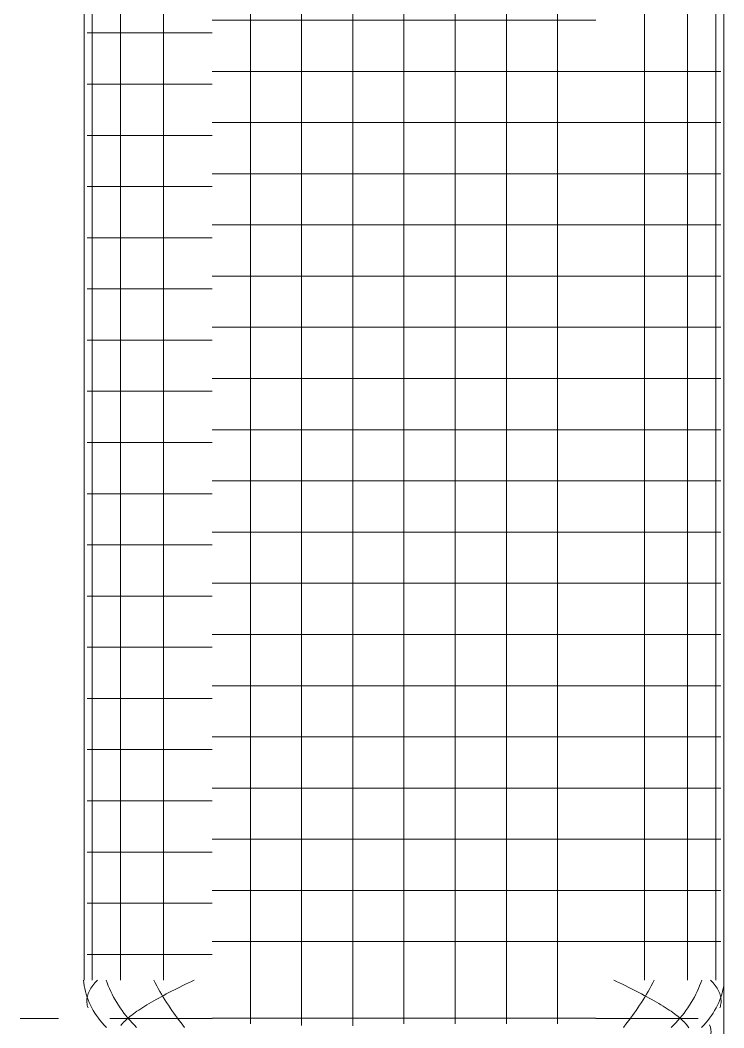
# Model space of a CAD drawing. Header units: millimetres. Extents: x 586.5 to 618.3, y 239.1 to 272.6.
# Drawn here: x 593.6465 to 593.9215, y 241.7167 to 242.1104 of the extents above; entities that cross this region are included whole.
import ezdxf

# ---------------------------------------------------------------- set-up
doc = ezdxf.new("R2010")
doc.units = ezdxf.units.MM
doc.header["$LTSCALE"] = 75
doc.layers.add('A Arquitetura LRZ', color=252, linetype='Continuous', lineweight=9)
doc.layers.add('A Mobiliário LRZ', color=253, linetype='Continuous', lineweight=9)

msp = doc.modelspace()

# ---------------------------------------------------------------- linework, layer by layer
at = {"layer": 'A Arquitetura LRZ'}
msp.add_line((593.92154, 249.2604), (593.92154, 240.1799), dxfattribs=at)
at = {"layer": 'A Mobiliário LRZ'}
for p, q in [((593.67154, 242.4854), (593.67154, 241.7354)), ((593.67467, 242.4854), (593.67467, 241.7354)), ((593.68578, 242.4854), (593.68578, 241.7354)), ((593.70253, 242.4854), (593.70253, 241.7354)), ((593.73654, 241.7354), (593.73654, 242.4854)), ((593.75654, 241.7354), (593.75654, 242.4854)), ((593.77654, 241.7354), (593.77654, 242.4854)), ((593.79654, 241.7354), (593.79654, 242.4854)), ((593.81654, 241.7354), (593.81654, 242.4854)), ((593.83654, 241.7354), (593.83654, 242.4854)), ((593.85654, 241.7354), (593.85654, 242.4854)), ((593.89056, 241.7354), (593.89056, 242.4854)), ((593.90731, 241.7354), (593.90731, 242.4854)), ((593.91842, 241.7354), (593.91842, 242.4854)), ((593.87154, 242.1104), (593.72154, 242.1104)), ((593.67268, 242.1054), (593.67774, 242.1054)), ((593.67774, 242.1054), (593.68578, 242.1054)), ((593.68578, 242.1054), (593.69625, 242.1054)), ((593.69625, 242.1054), (593.70845, 242.1054)), ((593.70845, 242.1054), (593.72154, 242.1054)), ((593.87154, 242.0904), (593.72154, 242.0904)), ((593.88464, 242.0904), (593.87154, 242.0904)), ((593.89683, 242.0904), (593.88464, 242.0904)), ((593.90731, 242.0904), (593.89683, 242.0904)), ((593.91535, 242.0904), (593.90731, 242.0904)), ((593.9204, 242.0904), (593.91535, 242.0904)), ((593.67268, 242.0854), (593.67774, 242.0854)), ((593.67774, 242.0854), (593.68578, 242.0854)), ((593.68578, 242.0854), (593.69625, 242.0854)), ((593.69625, 242.0854), (593.70845, 242.0854)), ((593.70845, 242.0854), (593.72154, 242.0854)), ((593.87154, 242.0704), (593.72154, 242.0704)), ((593.88464, 242.0704), (593.87154, 242.0704)), ((593.89683, 242.0704), (593.88464, 242.0704)), ((593.90731, 242.0704), (593.89683, 242.0704)), ((593.91535, 242.0704), (593.90731, 242.0704)), ((593.9204, 242.0704), (593.91535, 242.0704)), ((593.67268, 242.0654), (593.67774, 242.0654)), ((593.67774, 242.0654), (593.68578, 242.0654)), ((593.68578, 242.0654), (593.69625, 242.0654)), ((593.69625, 242.0654), (593.70845, 242.0654)), ((593.70845, 242.0654), (593.72154, 242.0654)), ((593.87154, 242.0504), (593.72154, 242.0504)), ((593.88464, 242.0504), (593.87154, 242.0504)), ((593.89683, 242.0504), (593.88464, 242.0504)), ((593.90731, 242.0504), (593.89683, 242.0504)), ((593.91535, 242.0504), (593.90731, 242.0504)), ((593.9204, 242.0504), (593.91535, 242.0504)), ((593.67268, 242.0454), (593.67774, 242.0454)), ((593.67774, 242.0454), (593.68578, 242.0454)), ((593.68578, 242.0454), (593.69625, 242.0454)), ((593.69625, 242.0454), (593.70845, 242.0454)), ((593.70845, 242.0454), (593.72154, 242.0454)), ((593.87154, 242.0304), (593.72154, 242.0304)), ((593.88464, 242.0304), (593.87154, 242.0304)), ((593.89683, 242.0304), (593.88464, 242.0304)), ((593.90731, 242.0304), (593.89683, 242.0304)), ((593.91535, 242.0304), (593.90731, 242.0304)), ((593.9204, 242.0304), (593.91535, 242.0304)), ((593.67268, 242.0254), (593.67774, 242.0254)), ((593.67774, 242.0254), (593.68578, 242.0254)), ((593.68578, 242.0254), (593.69625, 242.0254)), ((593.69625, 242.0254), (593.70845, 242.0254)), ((593.70845, 242.0254), (593.72154, 242.0254)), ((593.87154, 242.0104), (593.72154, 242.0104)), ((593.88464, 242.0104), (593.87154, 242.0104)), ((593.89683, 242.0104), (593.88464, 242.0104)), ((593.90731, 242.0104), (593.89683, 242.0104)), ((593.91535, 242.0104), (593.90731, 242.0104)), ((593.9204, 242.0104), (593.91535, 242.0104)), ((593.67268, 242.0054), (593.67774, 242.0054)), ((593.67774, 242.0054), (593.68578, 242.0054)), ((593.68578, 242.0054), (593.69625, 242.0054)), ((593.69625, 242.0054), (593.70845, 242.0054)), ((593.70845, 242.0054), (593.72154, 242.0054)), ((593.87154, 241.9904), (593.72154, 241.9904)), ((593.88464, 241.9904), (593.87154, 241.9904)), ((593.89683, 241.9904), (593.88464, 241.9904)), ((593.90731, 241.9904), (593.89683, 241.9904)), ((593.91535, 241.9904), (593.90731, 241.9904)), ((593.9204, 241.9904), (593.91535, 241.9904)), ((593.67268, 241.9854), (593.67774, 241.9854)), ((593.67774, 241.9854), (593.68578, 241.9854)), ((593.68578, 241.9854), (593.69625, 241.9854)), ((593.69625, 241.9854), (593.70845, 241.9854)), ((593.70845, 241.9854), (593.72154, 241.9854)), ((593.87154, 241.9704), (593.72154, 241.9704)), ((593.88464, 241.9704), (593.87154, 241.9704)), ((593.89683, 241.9704), (593.88464, 241.9704)), ((593.90731, 241.9704), (593.89683, 241.9704)), ((593.91535, 241.9704), (593.90731, 241.9704)), ((593.9204, 241.9704), (593.91535, 241.9704)), ((593.67268, 241.9654), (593.67774, 241.9654)), ((593.67774, 241.9654), (593.68578, 241.9654)), ((593.68578, 241.9654), (593.69625, 241.9654)), ((593.69625, 241.9654), (593.70845, 241.9654)), ((593.70845, 241.9654), (593.72154, 241.9654)), ((593.87154, 241.9504), (593.72154, 241.9504)), ((593.88464, 241.9504), (593.87154, 241.9504)), ((593.89683, 241.9504), (593.88464, 241.9504)), ((593.90731, 241.9504), (593.89683, 241.9504)), ((593.91535, 241.9504), (593.90731, 241.9504)), ((593.9204, 241.9504), (593.91535, 241.9504)), ((593.67268, 241.9454), (593.67774, 241.9454)), ((593.67774, 241.9454), (593.68578, 241.9454)), ((593.68578, 241.9454), (593.69625, 241.9454)), ((593.69625, 241.9454), (593.70845, 241.9454)), ((593.70845, 241.9454), (593.72154, 241.9454)), ((593.87154, 241.9304), (593.72154, 241.9304)), ((593.88464, 241.9304), (593.87154, 241.9304)), ((593.89683, 241.9304), (593.88464, 241.9304)), ((593.90731, 241.9304), (593.89683, 241.9304)), ((593.91535, 241.9304), (593.90731, 241.9304)), ((593.9204, 241.9304), (593.91535, 241.9304)), ((593.67268, 241.9254), (593.67774, 241.9254)), ((593.67774, 241.9254), (593.68578, 241.9254)), ((593.68578, 241.9254), (593.69625, 241.9254)), ((593.69625, 241.9254), (593.70845, 241.9254)), ((593.70845, 241.9254), (593.72154, 241.9254)), ((593.87154, 241.9104), (593.72154, 241.9104)), ((593.88464, 241.9104), (593.87154, 241.9104)), ((593.89683, 241.9104), (593.88464, 241.9104)), ((593.90731, 241.9104), (593.89683, 241.9104)), ((593.91535, 241.9104), (593.90731, 241.9104)), ((593.9204, 241.9104), (593.91535, 241.9104)), ((593.67268, 241.9054), (593.67774, 241.9054)), ((593.67774, 241.9054), (593.68578, 241.9054)), ((593.68578, 241.9054), (593.69625, 241.9054)), ((593.69625, 241.9054), (593.70845, 241.9054)), ((593.70845, 241.9054), (593.72154, 241.9054)), ((593.87154, 241.8904), (593.72154, 241.8904)), ((593.88464, 241.8904), (593.87154, 241.8904)), ((593.89683, 241.8904), (593.88464, 241.8904)), ((593.90731, 241.8904), (593.89683, 241.8904)), ((593.91535, 241.8904), (593.90731, 241.8904)), ((593.9204, 241.8904), (593.91535, 241.8904)), ((593.67268, 241.8854), (593.67774, 241.8854)), ((593.67774, 241.8854), (593.68578, 241.8854)), ((593.68578, 241.8854), (593.69625, 241.8854)), ((593.69625, 241.8854), (593.70845, 241.8854)), ((593.70845, 241.8854), (593.72154, 241.8854)), ((593.87154, 241.8704), (593.72154, 241.8704)), ((593.88464, 241.8704), (593.87154, 241.8704)), ((593.89683, 241.8704), (593.88464, 241.8704)), ((593.90731, 241.8704), (593.89683, 241.8704)), ((593.91535, 241.8704), (593.90731, 241.8704)), ((593.9204, 241.8704), (593.91535, 241.8704)), ((593.67268, 241.8654), (593.67774, 241.8654)), ((593.67774, 241.8654), (593.68578, 241.8654)), ((593.68578, 241.8654), (593.69625, 241.8654)), ((593.69625, 241.8654), (593.70845, 241.8654)), ((593.70845, 241.8654), (593.72154, 241.8654)), ((593.87154, 241.8504), (593.72154, 241.8504)), ((593.88464, 241.8504), (593.87154, 241.8504)), ((593.89683, 241.8504), (593.88464, 241.8504)), ((593.90731, 241.8504), (593.89683, 241.8504)), ((593.91535, 241.8504), (593.90731, 241.8504)), ((593.9204, 241.8504), (593.91535, 241.8504)), ((593.67268, 241.8454), (593.67774, 241.8454)), ((593.67774, 241.8454), (593.68578, 241.8454)), ((593.68578, 241.8454), (593.69625, 241.8454)), ((593.69625, 241.8454), (593.70845, 241.8454)), ((593.70845, 241.8454), (593.72154, 241.8454)), ((593.87154, 241.8304), (593.72154, 241.8304)), ((593.88464, 241.8304), (593.87154, 241.8304)), ((593.89683, 241.8304), (593.88464, 241.8304)), ((593.90731, 241.8304), (593.89683, 241.8304)), ((593.91535, 241.8304), (593.90731, 241.8304)), ((593.9204, 241.8304), (593.91535, 241.8304)), ((593.67268, 241.8254), (593.67774, 241.8254)), ((593.67774, 241.8254), (593.68578, 241.8254)), ((593.68578, 241.8254), (593.69625, 241.8254)), ((593.69625, 241.8254), (593.70845, 241.8254)), ((593.70845, 241.8254), (593.72154, 241.8254)), ((593.87154, 241.8104), (593.72154, 241.8104)), ((593.88464, 241.8104), (593.87154, 241.8104)), ((593.89683, 241.8104), (593.88464, 241.8104)), ((593.90731, 241.8104), (593.89683, 241.8104)), ((593.91535, 241.8104), (593.90731, 241.8104)), ((593.9204, 241.8104), (593.91535, 241.8104)), ((593.67268, 241.8054), (593.67774, 241.8054)), ((593.67774, 241.8054), (593.68578, 241.8054)), ((593.68578, 241.8054), (593.69625, 241.8054)), ((593.69625, 241.8054), (593.70845, 241.8054)), ((593.70845, 241.8054), (593.72154, 241.8054)), ((593.87154, 241.7904), (593.72154, 241.7904)), ((593.88464, 241.7904), (593.87154, 241.7904)), ((593.89683, 241.7904), (593.88464, 241.7904)), ((593.90731, 241.7904), (593.89683, 241.7904)), ((593.91535, 241.7904), (593.90731, 241.7904)), ((593.9204, 241.7904), (593.91535, 241.7904)), ((593.67268, 241.7854), (593.67774, 241.7854)), ((593.67774, 241.7854), (593.68578, 241.7854)), ((593.68578, 241.7854), (593.69625, 241.7854)), ((593.69625, 241.7854), (593.70845, 241.7854)), ((593.70845, 241.7854), (593.72154, 241.7854)), ((593.87154, 241.7704), (593.72154, 241.7704)), ((593.88464, 241.7704), (593.87154, 241.7704)), ((593.89683, 241.7704), (593.88464, 241.7704)), ((593.90731, 241.7704), (593.89683, 241.7704)), ((593.91535, 241.7704), (593.90731, 241.7704)), ((593.9204, 241.7704), (593.91535, 241.7704)), ((593.67268, 241.7654), (593.67774, 241.7654)), ((593.67774, 241.7654), (593.68578, 241.7654)), ((593.68578, 241.7654), (593.69625, 241.7654)), ((593.69625, 241.7654), (593.70845, 241.7654)), ((593.70845, 241.7654), (593.72154, 241.7654)), ((593.87154, 241.7504), (593.72154, 241.7504)), ((593.88464, 241.7504), (593.87154, 241.7504)), ((593.89683, 241.7504), (593.88464, 241.7504)), ((593.90731, 241.7504), (593.89683, 241.7504)), ((593.91535, 241.7504), (593.90731, 241.7504)), ((593.9204, 241.7504), (593.91535, 241.7504)), ((593.67268, 241.7454), (593.67774, 241.7454)), ((593.67774, 241.7454), (593.68578, 241.7454)), ((593.68578, 241.7454), (593.69625, 241.7454)), ((593.69625, 241.7454), (593.70845, 241.7454)), ((593.70845, 241.7454), (593.72154, 241.7454)), ((593.67135, 241.7354), (593.67146, 241.73429)), ((593.67146, 241.73429), (593.67161, 241.73317)), ((593.67532, 241.73382), (593.67575, 241.73435)), ((593.67575, 241.73435), (593.67622, 241.73488)), ((593.67622, 241.73488), (593.67672, 241.7354)), ((593.6802, 241.7354), (593.68058, 241.73429)), ((593.68058, 241.73429), (593.681, 241.73317)), ((593.69875, 241.7354), (593.69931, 241.73429)), ((593.69931, 241.73429), (593.6999, 241.73317)), ((593.7112, 241.73376), (593.71233, 241.73431)), ((593.71233, 241.73431), (593.71346, 241.73486)), ((593.71346, 241.73486), (593.71459, 241.7354)), ((593.73654, 241.72521), (593.73654, 241.7354)), ((593.75654, 241.72521), (593.75654, 241.7354)), ((593.77654, 241.72521), (593.77654, 241.7354)), ((593.79654, 241.72521), (593.79654, 241.7354)), ((593.81654, 241.72521), (593.81654, 241.7354)), ((593.83654, 241.72521), (593.83654, 241.7354)), ((593.85654, 241.72521), (593.85654, 241.7354)), ((593.87963, 241.73486), (593.8785, 241.7354)), ((593.88076, 241.73431), (593.87963, 241.73486)), ((593.88188, 241.73376), (593.88076, 241.73431)), ((593.89319, 241.73317), (593.89377, 241.73429)), ((593.89377, 241.73429), (593.89434, 241.7354)), ((593.91209, 241.73317), (593.91251, 241.73429)), ((593.91251, 241.73429), (593.91289, 241.7354)), ((593.91687, 241.73488), (593.91637, 241.7354)), ((593.91733, 241.73435), (593.91687, 241.73488)), ((593.91777, 241.73382), (593.91733, 241.73435)), ((593.67161, 241.73317), (593.67181, 241.73206)), ((593.67181, 241.73206), (593.67206, 241.73096)), ((593.67206, 241.73096), (593.67236, 241.72986)), ((593.67316, 241.73015), (593.67337, 241.73067)), ((593.67337, 241.73067), (593.67361, 241.73119)), ((593.67361, 241.73119), (593.67389, 241.73171)), ((593.67389, 241.73171), (593.6742, 241.73224)), ((593.6742, 241.73224), (593.67454, 241.73276)), ((593.67454, 241.73276), (593.67491, 241.73329)), ((593.67491, 241.73329), (593.67532, 241.73382)), ((593.681, 241.73317), (593.68145, 241.73206)), ((593.68145, 241.73206), (593.68195, 241.73096)), ((593.68195, 241.73096), (593.68248, 241.72986)), ((593.6999, 241.73317), (593.70051, 241.73206)), ((593.70051, 241.73206), (593.70113, 241.73096)), ((593.70113, 241.73096), (593.70177, 241.72986)), ((593.70367, 241.72995), (593.7047, 241.73049)), ((593.7047, 241.73049), (593.70575, 241.73103)), ((593.70575, 241.73103), (593.70682, 241.73158)), ((593.70682, 241.73158), (593.7079, 241.73212)), ((593.7079, 241.73212), (593.70899, 241.73267)), ((593.70899, 241.73267), (593.71009, 241.73321)), ((593.71009, 241.73321), (593.7112, 241.73376)), ((593.883, 241.73321), (593.88188, 241.73376)), ((593.8841, 241.73267), (593.883, 241.73321)), ((593.88519, 241.73212), (593.8841, 241.73267)), ((593.88627, 241.73158), (593.88519, 241.73212)), ((593.88733, 241.73103), (593.88627, 241.73158)), ((593.88838, 241.73049), (593.88733, 241.73103)), ((593.88942, 241.72995), (593.88838, 241.73049)), ((593.89132, 241.72986), (593.89196, 241.73096)), ((593.89196, 241.73096), (593.89258, 241.73206)), ((593.89258, 241.73206), (593.89319, 241.73317)), ((593.91061, 241.72986), (593.91114, 241.73096)), ((593.91114, 241.73096), (593.91163, 241.73206)), ((593.91163, 241.73206), (593.91209, 241.73317)), ((593.91818, 241.73329), (593.91777, 241.73382)), ((593.91855, 241.73276), (593.91818, 241.73329)), ((593.91889, 241.73224), (593.91855, 241.73276)), ((593.9192, 241.73171), (593.91889, 241.73224)), ((593.91947, 241.73119), (593.9192, 241.73171)), ((593.91972, 241.73067), (593.91947, 241.73119)), ((593.91992, 241.73015), (593.91972, 241.73067)), ((593.92073, 241.72986), (593.92103, 241.73096)), ((593.92103, 241.73096), (593.92128, 241.73206)), ((593.92128, 241.73206), (593.92148, 241.73317)), ((593.67236, 241.72986), (593.67271, 241.72877)), ((593.67261, 241.72707), (593.67262, 241.72758)), ((593.67264, 241.72656), (593.67261, 241.72707)), ((593.67262, 241.72758), (593.67266, 241.72809)), ((593.6727, 241.72606), (593.67264, 241.72656)), ((593.67266, 241.72809), (593.67274, 241.7286)), ((593.67271, 241.72877), (593.6731, 241.72769)), ((593.67274, 241.7286), (593.67285, 241.72911)), ((593.67285, 241.72911), (593.67299, 241.72963)), ((593.67299, 241.72963), (593.67316, 241.73015)), ((593.6731, 241.72769), (593.67354, 241.72662)), ((593.67354, 241.72662), (593.67403, 241.72556)), ((593.68248, 241.72986), (593.68305, 241.72877)), ((593.68305, 241.72877), (593.68365, 241.72769)), ((593.68365, 241.72769), (593.68428, 241.72662)), ((593.68428, 241.72662), (593.68495, 241.72556)), ((593.69611, 241.72572), (593.69697, 241.72624)), ((593.69697, 241.72624), (593.69787, 241.72676)), ((593.69787, 241.72676), (593.69878, 241.72729)), ((593.69878, 241.72729), (593.69972, 241.72782)), ((593.69972, 241.72782), (593.70068, 241.72835)), ((593.70068, 241.72835), (593.70165, 241.72888)), ((593.70165, 241.72888), (593.70265, 241.72942)), ((593.70177, 241.72986), (593.70242, 241.72877)), ((593.70242, 241.72877), (593.70309, 241.72769)), ((593.70265, 241.72942), (593.70367, 241.72995)), ((593.70309, 241.72769), (593.70377, 241.72662)), ((593.70377, 241.72662), (593.70446, 241.72556)), ((593.88863, 241.72556), (593.88932, 241.72662)), ((593.88932, 241.72662), (593.89, 241.72769)), ((593.89043, 241.72942), (593.88942, 241.72995)), ((593.89, 241.72769), (593.89066, 241.72877)), ((593.89143, 241.72888), (593.89043, 241.72942)), ((593.89066, 241.72877), (593.89132, 241.72986)), ((593.89241, 241.72835), (593.89143, 241.72888)), ((593.89337, 241.72782), (593.89241, 241.72835)), ((593.89431, 241.72729), (593.89337, 241.72782)), ((593.89522, 241.72676), (593.89431, 241.72729)), ((593.89611, 241.72624), (593.89522, 241.72676)), ((593.89698, 241.72572), (593.89611, 241.72624)), ((593.90814, 241.72556), (593.9088, 241.72662)), ((593.9088, 241.72662), (593.90944, 241.72769)), ((593.90944, 241.72769), (593.91004, 241.72877)), ((593.91004, 241.72877), (593.91061, 241.72986)), ((593.91906, 241.72556), (593.91954, 241.72662)), ((593.91954, 241.72662), (593.91998, 241.72769)), ((593.9201, 241.72963), (593.91992, 241.73015)), ((593.91998, 241.72769), (593.92038, 241.72877)), ((593.92024, 241.72911), (593.9201, 241.72963)), ((593.92035, 241.7286), (593.92024, 241.72911)), ((593.92042, 241.72809), (593.92035, 241.7286)), ((593.92038, 241.72877), (593.92073, 241.72986)), ((593.92039, 241.72606), (593.92045, 241.72656)), ((593.92047, 241.72758), (593.92042, 241.72809)), ((593.92045, 241.72656), (593.92047, 241.72707)), ((593.92047, 241.72707), (593.92047, 241.72758)), ((593.67279, 241.72556), (593.6727, 241.72606)), ((593.67292, 241.72507), (593.67279, 241.72556)), ((593.67308, 241.72458), (593.67292, 241.72507)), ((593.67403, 241.72556), (593.67456, 241.72452)), ((593.67456, 241.72452), (593.67513, 241.72349)), ((593.67513, 241.72349), (593.67575, 241.72248)), ((593.67575, 241.72248), (593.67641, 241.72149)), ((593.68495, 241.72556), (593.68564, 241.72452)), ((593.68564, 241.72452), (593.68637, 241.72349)), ((593.68637, 241.72349), (593.68712, 241.72248)), ((593.68712, 241.72248), (593.68789, 241.72149)), ((593.6908, 241.7222), (593.69147, 241.72269)), ((593.69147, 241.72269), (593.69217, 241.72319)), ((593.69217, 241.72319), (593.6929, 241.72369)), ((593.6929, 241.72369), (593.69366, 241.72419)), ((593.69366, 241.72419), (593.69445, 241.7247)), ((593.69445, 241.7247), (593.69527, 241.72521)), ((593.69527, 241.72521), (593.69611, 241.72572)), ((593.70446, 241.72556), (593.70516, 241.72452)), ((593.70516, 241.72452), (593.70586, 241.72349)), ((593.70586, 241.72349), (593.70657, 241.72248)), ((593.70657, 241.72248), (593.70728, 241.72149)), ((593.73654, 241.71835), (593.73654, 241.72521)), ((593.75654, 241.71762), (593.75654, 241.72521)), ((593.77654, 241.71746), (593.77654, 241.72521)), ((593.79654, 241.71835), (593.79654, 241.72521)), ((593.81654, 241.71835), (593.81654, 241.72521)), ((593.83654, 241.71835), (593.83654, 241.72521)), ((593.85654, 241.71835), (593.85654, 241.72521)), ((593.88581, 241.72149), (593.88652, 241.72248)), ((593.88652, 241.72248), (593.88723, 241.72349)), ((593.88723, 241.72349), (593.88793, 241.72452)), ((593.88793, 241.72452), (593.88863, 241.72556)), ((593.89782, 241.72521), (593.89698, 241.72572)), ((593.89863, 241.7247), (593.89782, 241.72521)), ((593.89942, 241.72419), (593.89863, 241.7247)), ((593.90018, 241.72369), (593.89942, 241.72419)), ((593.90091, 241.72319), (593.90018, 241.72369)), ((593.90162, 241.72269), (593.90091, 241.72319)), ((593.90229, 241.7222), (593.90162, 241.72269)), ((593.90519, 241.72149), (593.90597, 241.72248)), ((593.90597, 241.72248), (593.90672, 241.72349)), ((593.90672, 241.72349), (593.90744, 241.72452)), ((593.90744, 241.72452), (593.90814, 241.72556)), ((593.91668, 241.72149), (593.91734, 241.72248)), ((593.91734, 241.72248), (593.91795, 241.72349)), ((593.91795, 241.72349), (593.91853, 241.72452)), ((593.91853, 241.72452), (593.91906, 241.72556)), ((593.92001, 241.72458), (593.92017, 241.72507)), ((593.92017, 241.72507), (593.92029, 241.72556)), ((593.92029, 241.72556), (593.92039, 241.72606)), ((593.64671, 241.7204), (593.64654, 241.7204)), ((593.64731, 241.7204), (593.64671, 241.7204)), ((593.6479, 241.7204), (593.64731, 241.7204)), ((593.6485, 241.7204), (593.6479, 241.7204)), ((593.64909, 241.7204), (593.6485, 241.7204)), ((593.64968, 241.7204), (593.64909, 241.7204)), ((593.65027, 241.7204), (593.64968, 241.7204)), ((593.65084, 241.7204), (593.65027, 241.7204)), ((593.65142, 241.7204), (593.65084, 241.7204)), ((593.65198, 241.7204), (593.65142, 241.7204)), ((593.65253, 241.7204), (593.65198, 241.7204)), ((593.65308, 241.7204), (593.65253, 241.7204)), ((593.65361, 241.7204), (593.65308, 241.7204)), ((593.65414, 241.7204), (593.65361, 241.7204)), ((593.65465, 241.7204), (593.65414, 241.7204)), ((593.65515, 241.7204), (593.65465, 241.7204)), ((593.65563, 241.7204), (593.65515, 241.7204)), ((593.6561, 241.7204), (593.65563, 241.7204)), ((593.65656, 241.7204), (593.6561, 241.7204)), ((593.65699, 241.7204), (593.65656, 241.7204)), ((593.65742, 241.7204), (593.65699, 241.7204)), ((593.65782, 241.7204), (593.65742, 241.7204)), ((593.65821, 241.7204), (593.65782, 241.7204)), ((593.65857, 241.7204), (593.65821, 241.7204)), ((593.65892, 241.7204), (593.65857, 241.7204)), ((593.65925, 241.7204), (593.65892, 241.7204)), ((593.65956, 241.7204), (593.65925, 241.7204)), ((593.65985, 241.7204), (593.65956, 241.7204)), ((593.66011, 241.7204), (593.65985, 241.7204)), ((593.66036, 241.7204), (593.66011, 241.7204)), ((593.66058, 241.7204), (593.66036, 241.7204)), ((593.66078, 241.7204), (593.66058, 241.7204)), ((593.66096, 241.7204), (593.66078, 241.7204)), ((593.66111, 241.7204), (593.66096, 241.7204)), ((593.66124, 241.7204), (593.66111, 241.7204)), ((593.66135, 241.7204), (593.66124, 241.7204)), ((593.66144, 241.7204), (593.66135, 241.7204)), ((593.6615, 241.7204), (593.66144, 241.7204)), ((593.66153, 241.7204), (593.6615, 241.7204)), ((593.67641, 241.72149), (593.6771, 241.72053)), ((593.6771, 241.72053), (593.67784, 241.71958)), ((593.67784, 241.71958), (593.67861, 241.71866)), ((593.67861, 241.71866), (593.67941, 241.71776)), ((593.68155, 241.7204), (593.68154, 241.7204)), ((593.6816, 241.7204), (593.68155, 241.7204)), ((593.68171, 241.7204), (593.6816, 241.7204)), ((593.68189, 241.7204), (593.68171, 241.7204)), ((593.68213, 241.7204), (593.68189, 241.7204)), ((593.68243, 241.7204), (593.68213, 241.7204)), ((593.68279, 241.7204), (593.68243, 241.7204)), ((593.68322, 241.7204), (593.68279, 241.7204)), ((593.68371, 241.7204), (593.68322, 241.7204)), ((593.68426, 241.7204), (593.68371, 241.7204)), ((593.68487, 241.7204), (593.68426, 241.7204)), ((593.68554, 241.7204), (593.68487, 241.7204)), ((593.68627, 241.7204), (593.68554, 241.7204)), ((593.68618, 241.71803), (593.68656, 241.71847)), ((593.68705, 241.7204), (593.68627, 241.7204)), ((593.68656, 241.71847), (593.68698, 241.71892)), ((593.68698, 241.71892), (593.68742, 241.71937)), ((593.68788, 241.7204), (593.68705, 241.7204)), ((593.68742, 241.71937), (593.68791, 241.71983)), ((593.68878, 241.7204), (593.68788, 241.7204)), ((593.68789, 241.72149), (593.68869, 241.72053)), ((593.68791, 241.71983), (593.68842, 241.72029)), ((593.68842, 241.72029), (593.68897, 241.72076)), ((593.68869, 241.72053), (593.68951, 241.71958)), ((593.68972, 241.7204), (593.68878, 241.7204)), ((593.68897, 241.72076), (593.68955, 241.72124)), ((593.68951, 241.71958), (593.69035, 241.71866)), ((593.68955, 241.72124), (593.69016, 241.72172)), ((593.69071, 241.7204), (593.68972, 241.7204)), ((593.69016, 241.72172), (593.6908, 241.7222)), ((593.69035, 241.71866), (593.6912, 241.71776)), ((593.69176, 241.7204), (593.69071, 241.7204)), ((593.69285, 241.7204), (593.69176, 241.7204)), ((593.69399, 241.7204), (593.69285, 241.7204)), ((593.69517, 241.7204), (593.69399, 241.7204)), ((593.69639, 241.7204), (593.69517, 241.7204)), ((593.69766, 241.7204), (593.69639, 241.7204)), ((593.69896, 241.7204), (593.69766, 241.7204)), ((593.7003, 241.7204), (593.69896, 241.7204)), ((593.70167, 241.7204), (593.7003, 241.7204)), ((593.70307, 241.7204), (593.70167, 241.7204)), ((593.70451, 241.7204), (593.70307, 241.7204)), ((593.70597, 241.7204), (593.70451, 241.7204)), ((593.70745, 241.7204), (593.70597, 241.7204)), ((593.70728, 241.72149), (593.70799, 241.72053)), ((593.70896, 241.7204), (593.70745, 241.7204)), ((593.70799, 241.72053), (593.7087, 241.71958)), ((593.7087, 241.71958), (593.70941, 241.71866)), ((593.71049, 241.7204), (593.70896, 241.7204)), ((593.70941, 241.71866), (593.71011, 241.71776)), ((593.71204, 241.7204), (593.71049, 241.7204)), ((593.7136, 241.7204), (593.71204, 241.7204)), ((593.71517, 241.7204), (593.7136, 241.7204)), ((593.71675, 241.7204), (593.71517, 241.7204)), ((593.71835, 241.7204), (593.71675, 241.7204)), ((593.71994, 241.7204), (593.71835, 241.7204)), ((593.72154, 241.7204), (593.71994, 241.7204)), ((593.72154, 241.72053), (593.87154, 241.72053)), ((593.87198, 241.7204), (593.87154, 241.7204)), ((593.87357, 241.7204), (593.87198, 241.7204)), ((593.87517, 241.7204), (593.87357, 241.7204)), ((593.87676, 241.7204), (593.87517, 241.7204)), ((593.87834, 241.7204), (593.87676, 241.7204)), ((593.87991, 241.7204), (593.87834, 241.7204)), ((593.88147, 241.7204), (593.87991, 241.7204)), ((593.88301, 241.7204), (593.88147, 241.7204)), ((593.88297, 241.71776), (593.88368, 241.71866)), ((593.88454, 241.7204), (593.88301, 241.7204)), ((593.88368, 241.71866), (593.88439, 241.71958)), ((593.88439, 241.71958), (593.8851, 241.72053)), ((593.88604, 241.7204), (593.88454, 241.7204)), ((593.8851, 241.72053), (593.88581, 241.72149)), ((593.88752, 241.7204), (593.88604, 241.7204)), ((593.88897, 241.7204), (593.88752, 241.7204)), ((593.8904, 241.7204), (593.88897, 241.7204)), ((593.89179, 241.7204), (593.8904, 241.7204)), ((593.89316, 241.7204), (593.89179, 241.7204)), ((593.89448, 241.7204), (593.89316, 241.7204)), ((593.89578, 241.7204), (593.89448, 241.7204)), ((593.89703, 241.7204), (593.89578, 241.7204)), ((593.89824, 241.7204), (593.89703, 241.7204)), ((593.89941, 241.7204), (593.89824, 241.7204)), ((593.90054, 241.7204), (593.89941, 241.7204)), ((593.90162, 241.7204), (593.90054, 241.7204)), ((593.90265, 241.7204), (593.90162, 241.7204)), ((593.90189, 241.71776), (593.90274, 241.71866)), ((593.90293, 241.72172), (593.90229, 241.7222)), ((593.90363, 241.7204), (593.90265, 241.7204)), ((593.90274, 241.71866), (593.90358, 241.71958)), ((593.90354, 241.72124), (593.90293, 241.72172)), ((593.90412, 241.72076), (593.90354, 241.72124)), ((593.90358, 241.71958), (593.9044, 241.72053)), ((593.90456, 241.7204), (593.90363, 241.7204)), ((593.90467, 241.72029), (593.90412, 241.72076)), ((593.9044, 241.72053), (593.90519, 241.72149)), ((593.90543, 241.7204), (593.90456, 241.7204)), ((593.90518, 241.71983), (593.90467, 241.72029)), ((593.90566, 241.71937), (593.90518, 241.71983)), ((593.90626, 241.7204), (593.90543, 241.7204)), ((593.90611, 241.71892), (593.90566, 241.71937)), ((593.90652, 241.71847), (593.90611, 241.71892)), ((593.90702, 241.7204), (593.90626, 241.7204)), ((593.90691, 241.71803), (593.90652, 241.71847)), ((593.90773, 241.7204), (593.90702, 241.7204)), ((593.90839, 241.7204), (593.90773, 241.7204)), ((593.90898, 241.7204), (593.90839, 241.7204)), ((593.90951, 241.7204), (593.90898, 241.7204)), ((593.90999, 241.7204), (593.90951, 241.7204)), ((593.9104, 241.7204), (593.90999, 241.7204)), ((593.91075, 241.7204), (593.9104, 241.7204)), ((593.91103, 241.7204), (593.91075, 241.7204)), ((593.91126, 241.7204), (593.91103, 241.7204)), ((593.91142, 241.7204), (593.91126, 241.7204)), ((593.91151, 241.7204), (593.91142, 241.7204)), ((593.91154, 241.7204), (593.91151, 241.7204)), ((593.91367, 241.71776), (593.91448, 241.71866)), ((593.91448, 241.71866), (593.91525, 241.71958)), ((593.91525, 241.71958), (593.91598, 241.72053)), ((593.91598, 241.72053), (593.91668, 241.72149)), ((593.67941, 241.71776), (593.68025, 241.71689)), ((593.68583, 241.71759), (593.68618, 241.71803)), ((593.6912, 241.71776), (593.69207, 241.71689)), ((593.71011, 241.71776), (593.71081, 241.71689)), ((593.88227, 241.71689), (593.88291, 241.71769)), ((593.90101, 241.71689), (593.90189, 241.71776)), ((593.90725, 241.71759), (593.90691, 241.71803)), ((593.90757, 241.71716), (593.90725, 241.71759)), ((593.90784, 241.71674), (593.90757, 241.71716)), ((593.91284, 241.71689), (593.91367, 241.71776))]:
    msp.add_line(p, q, dxfattribs=at)
msp.add_arc((593.91154, 241.7154), 0.005, 345, 30, dxfattribs=at)

doc.saveas('drawing.dxf')
